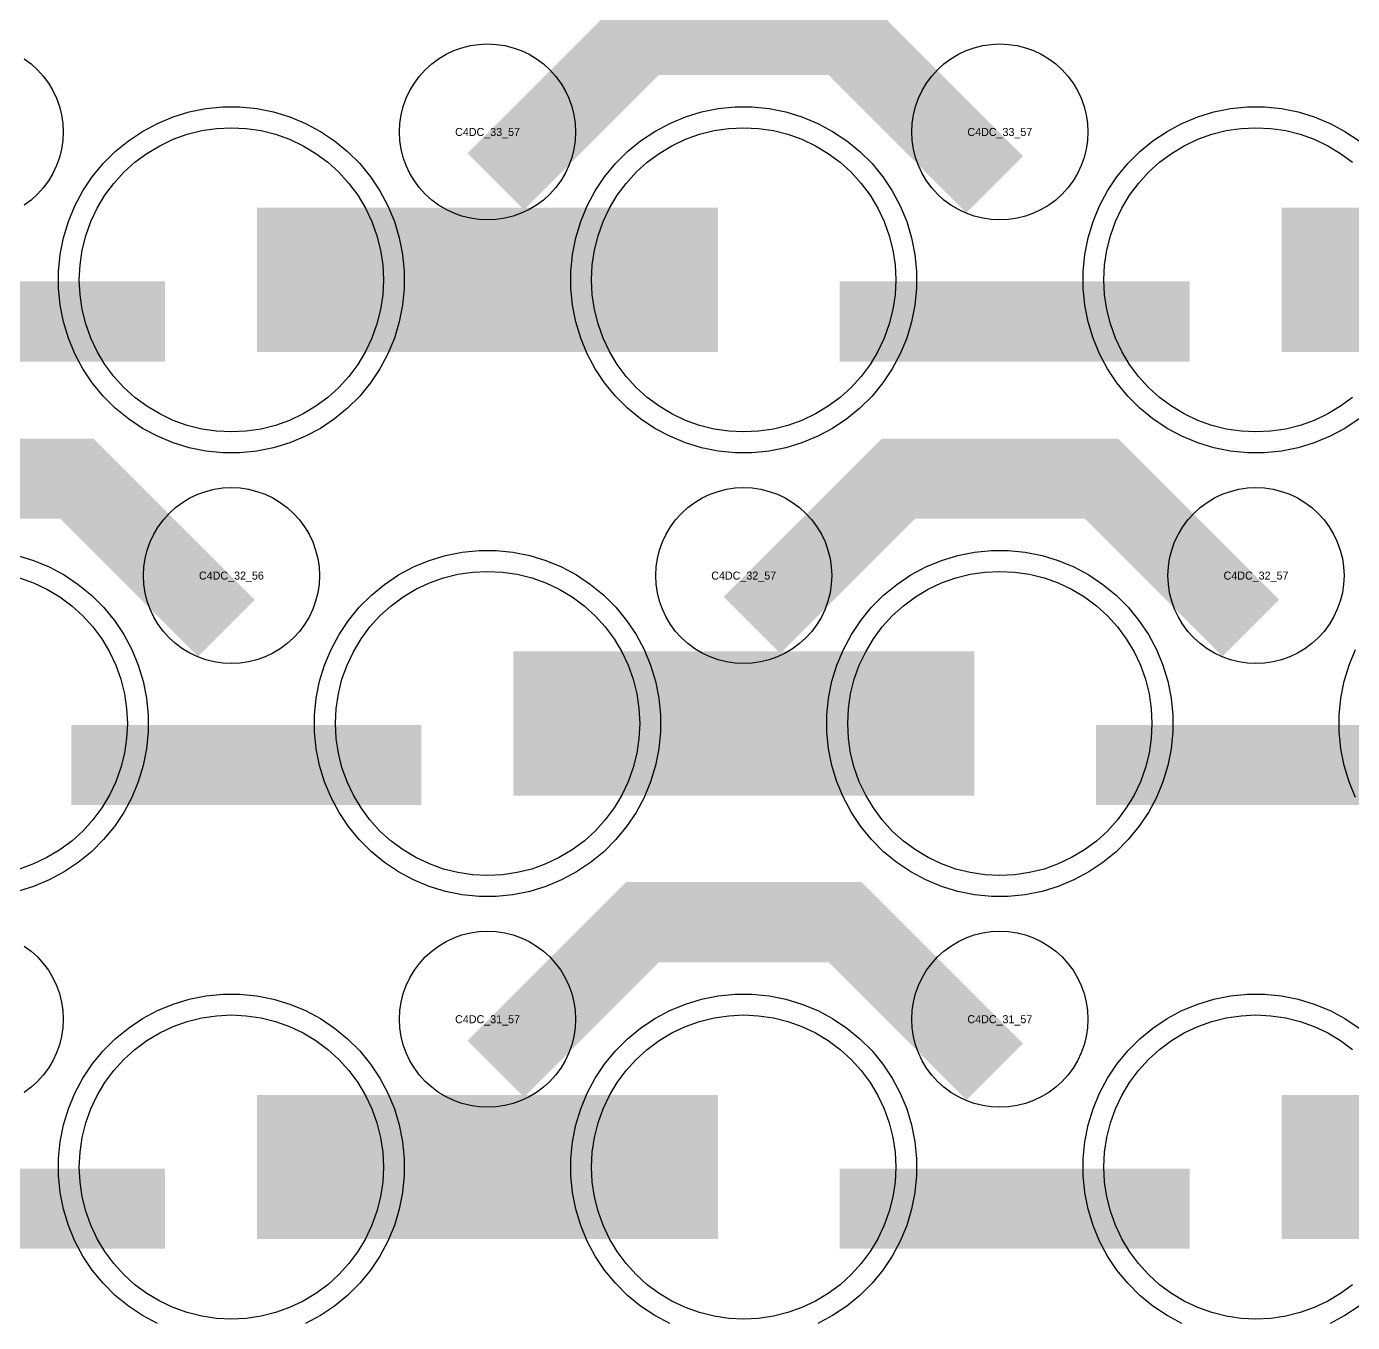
# Model space of a CAD drawing. Extents: x -11880 to 11880, y -14992 to 14992.
# Drawn here: x 6096 to 6510.1, y -10592.6 to -10187.8 of the extents above; entities that cross this region are included whole.
import ezdxf
from ezdxf.enums import TextEntityAlignment as Align

# ---------------------------------------------------------------- set-up
doc = ezdxf.new("R2010")
doc.units = 0
doc.header["$MEASUREMENT"] = 0
for name, color, linetype in [('GDS_775_DT_237', 138, 'CONTINUOUS'), ('RDL1_FS', 34, 'CONTINUOUS'), ('RDL_BS', 160, 'CONTINUOUS')]:
    doc.layers.add(name, color=color, linetype=linetype)

msp = doc.modelspace()

# ---------------------------------------------------------------- linework, layer by layer
at = {"layer": 'RDL1_FS', "color": 241, "true_color": 0xf7abae}
for points in [[(6160, -10314.459), (6155.343, -10314.23), (6150.732, -10313.546), (6146.209, -10312.414), (6141.819, -10310.842), (6137.605, -10308.85), (6133.605, -10306.452), (6129.86, -10303.674), (6126.406, -10300.544), (6123.276, -10297.09), (6120.498, -10293.345), (6118.1, -10289.345), (6116.108, -10285.131), (6114.536, -10280.741), (6113.404, -10276.218), (6112.72, -10271.607), (6112.491, -10266.95), (6112.72, -10262.293), (6113.404, -10257.682), (6114.536, -10253.159), (6116.108, -10248.769), (6118.1, -10244.555), (6120.498, -10240.555), (6123.276, -10236.81), (6126.406, -10233.356), (6129.86, -10230.226), (6133.605, -10227.448), (6137.605, -10225.05), (6141.819, -10223.058), (6146.209, -10221.486), (6150.732, -10220.354), (6155.343, -10219.67), (6160, -10219.441), (6164.657, -10219.67), (6169.268, -10220.354), (6173.791, -10221.486), (6178.181, -10223.058), (6182.395, -10225.05), (6186.395, -10227.448), (6190.14, -10230.226), (6193.594, -10233.356), (6196.724, -10236.81), (6199.502, -10240.555), (6201.9, -10244.555), (6203.892, -10248.769), (6205.464, -10253.159), (6206.596, -10257.682), (6207.28, -10262.293), (6207.509, -10266.95), (6207.28, -10271.607), (6206.596, -10276.218), (6205.464, -10280.741), (6203.892, -10285.131), (6201.9, -10289.345), (6199.502, -10293.345), (6196.724, -10297.09), (6193.594, -10300.544), (6190.14, -10303.674), (6186.395, -10306.452), (6182.395, -10308.85), (6178.181, -10310.842), (6173.791, -10312.414), (6169.268, -10313.546), (6164.657, -10314.23)], [(6320, -10314.459), (6315.343, -10314.23), (6310.732, -10313.546), (6306.209, -10312.414), (6301.819, -10310.842), (6297.605, -10308.85), (6293.605, -10306.452), (6289.86, -10303.674), (6286.406, -10300.544), (6283.276, -10297.09), (6280.498, -10293.345), (6278.1, -10289.345), (6276.108, -10285.131), (6274.536, -10280.741), (6273.404, -10276.218), (6272.72, -10271.607), (6272.491, -10266.95), (6272.72, -10262.293), (6273.404, -10257.682), (6274.536, -10253.159), (6276.108, -10248.769), (6278.1, -10244.555), (6280.498, -10240.555), (6283.276, -10236.81), (6286.406, -10233.356), (6289.86, -10230.226), (6293.605, -10227.448), (6297.605, -10225.05), (6301.819, -10223.058), (6306.209, -10221.486), (6310.732, -10220.354), (6315.343, -10219.67), (6320, -10219.441), (6324.657, -10219.67), (6329.268, -10220.354), (6333.791, -10221.486), (6338.181, -10223.058), (6342.395, -10225.05), (6346.395, -10227.448), (6350.14, -10230.226), (6353.594, -10233.356), (6356.724, -10236.81), (6359.502, -10240.555), (6361.9, -10244.555), (6363.892, -10248.769), (6365.464, -10253.159), (6366.596, -10257.682), (6367.28, -10262.293), (6367.509, -10266.95), (6367.28, -10271.607), (6366.596, -10276.218), (6365.464, -10280.741), (6363.892, -10285.131), (6361.9, -10289.345), (6359.502, -10293.345), (6356.724, -10297.09), (6353.594, -10300.544), (6350.14, -10303.674), (6346.395, -10306.452), (6342.395, -10308.85), (6338.181, -10310.842), (6333.791, -10312.414), (6329.268, -10313.546), (6324.657, -10314.23)]]:
    msp.add_lwpolyline(points, close=True, dxfattribs=at)
msp.add_lwpolyline([(6510.14, -10303.674), (6506.395, -10306.452), (6502.395, -10308.85), (6498.181, -10310.842), (6493.791, -10312.414), (6489.268, -10313.546), (6484.657, -10314.23), (6480, -10314.459), (6475.343, -10314.23), (6470.732, -10313.546), (6466.209, -10312.414), (6461.819, -10310.842), (6457.605, -10308.85), (6453.605, -10306.452), (6449.86, -10303.674), (6446.406, -10300.544), (6443.276, -10297.09), (6440.498, -10293.345), (6438.1, -10289.345), (6436.108, -10285.131), (6434.536, -10280.741), (6433.404, -10276.218), (6432.72, -10271.607), (6432.491, -10266.95), (6432.72, -10262.293), (6433.404, -10257.682), (6434.536, -10253.159), (6436.108, -10248.769), (6438.1, -10244.555), (6440.498, -10240.555), (6443.276, -10236.81), (6446.406, -10233.356), (6449.86, -10230.226), (6453.605, -10227.448), (6457.605, -10225.05), (6461.819, -10223.058), (6466.209, -10221.486), (6470.732, -10220.354), (6475.343, -10219.67), (6480, -10219.441), (6484.657, -10219.67), (6489.268, -10220.354), (6493.791, -10221.486), (6498.181, -10223.058), (6502.395, -10225.05), (6506.395, -10227.448), (6510.14, -10230.226)], dxfattribs=at)
for points in [[(6168.002, -10266.95, 45, 45, 0), (6240.002, -10266.95, 45, 45, 0)], [(6240.002, -10266.95, 45, 45, 0), (6312.002, -10266.95, 45, 45, 0)], [(6488.002, -10266.95, 45, 45, 0), (6560.002, -10266.95, 45, 45, 0)]]:
    msp.add_lwpolyline(points, format="xyseb", dxfattribs=at)
at = {"layer": 'RDL1_FS'}
for points in [[(6093.791, -10360.051), (6098.181, -10361.623), (6102.395, -10363.615), (6106.395, -10366.013), (6110.14, -10368.791), (6113.594, -10371.921), (6116.724, -10375.375), (6119.502, -10379.12), (6121.9, -10383.12), (6123.892, -10387.334), (6125.464, -10391.724), (6126.596, -10396.247), (6127.28, -10400.858), (6127.509, -10405.515), (6127.28, -10410.172), (6126.596, -10414.783), (6125.464, -10419.306), (6123.892, -10423.696), (6121.9, -10427.91), (6119.502, -10431.91), (6116.724, -10435.655), (6113.594, -10439.109), (6110.14, -10442.239), (6106.395, -10445.017), (6102.395, -10447.415), (6098.181, -10449.407), (6093.791, -10450.979)], [(6510.14, -10580.804), (6506.395, -10583.582), (6502.395, -10585.98), (6498.181, -10587.972), (6493.791, -10589.544), (6489.268, -10590.676), (6484.657, -10591.36), (6480, -10591.589), (6475.343, -10591.36), (6470.732, -10590.676), (6466.209, -10589.544), (6461.819, -10587.972), (6457.605, -10585.98), (6453.605, -10583.582), (6449.86, -10580.804), (6446.406, -10577.674), (6443.276, -10574.22), (6440.498, -10570.475), (6438.1, -10566.475), (6436.108, -10562.261), (6434.536, -10557.871), (6433.404, -10553.348), (6432.72, -10548.737), (6432.491, -10544.08), (6432.72, -10539.423), (6433.404, -10534.812), (6434.536, -10530.289), (6436.108, -10525.899), (6438.1, -10521.685), (6440.498, -10517.685), (6443.276, -10513.94), (6446.406, -10510.486), (6449.86, -10507.356), (6453.605, -10504.578), (6457.605, -10502.18), (6461.819, -10500.188), (6466.209, -10498.616), (6470.732, -10497.484), (6475.343, -10496.8), (6480, -10496.571), (6484.657, -10496.8), (6489.268, -10497.484), (6493.791, -10498.616), (6498.181, -10500.188), (6502.395, -10502.18), (6506.395, -10504.578), (6510.14, -10507.356)]]:
    msp.add_lwpolyline(points, dxfattribs=at)
for points in [[(6240, -10453.024), (6235.343, -10452.795), (6230.732, -10452.111), (6226.209, -10450.979), (6221.819, -10449.407), (6217.605, -10447.415), (6213.605, -10445.017), (6209.86, -10442.239), (6206.406, -10439.109), (6203.276, -10435.655), (6200.498, -10431.91), (6198.1, -10427.91), (6196.108, -10423.696), (6194.536, -10419.306), (6193.404, -10414.783), (6192.72, -10410.172), (6192.491, -10405.515), (6192.72, -10400.858), (6193.404, -10396.247), (6194.536, -10391.724), (6196.108, -10387.334), (6198.1, -10383.12), (6200.498, -10379.12), (6203.276, -10375.375), (6206.406, -10371.921), (6209.86, -10368.791), (6213.605, -10366.013), (6217.605, -10363.615), (6221.819, -10361.623), (6226.209, -10360.051), (6230.732, -10358.919), (6235.343, -10358.235), (6240, -10358.006), (6244.657, -10358.235), (6249.268, -10358.919), (6253.791, -10360.051), (6258.181, -10361.623), (6262.395, -10363.615), (6266.395, -10366.013), (6270.14, -10368.791), (6273.594, -10371.921), (6276.724, -10375.375), (6279.502, -10379.12), (6281.9, -10383.12), (6283.892, -10387.334), (6285.464, -10391.724), (6286.596, -10396.247), (6287.28, -10400.858), (6287.509, -10405.515), (6287.28, -10410.172), (6286.596, -10414.783), (6285.464, -10419.306), (6283.892, -10423.696), (6281.9, -10427.91), (6279.502, -10431.91), (6276.724, -10435.655), (6273.594, -10439.109), (6270.14, -10442.239), (6266.395, -10445.017), (6262.395, -10447.415), (6258.181, -10449.407), (6253.791, -10450.979), (6249.268, -10452.111), (6244.657, -10452.795)], [(6400, -10453.024), (6395.343, -10452.795), (6390.732, -10452.111), (6386.209, -10450.979), (6381.819, -10449.407), (6377.605, -10447.415), (6373.605, -10445.017), (6369.86, -10442.239), (6366.406, -10439.109), (6363.276, -10435.655), (6360.498, -10431.91), (6358.1, -10427.91), (6356.108, -10423.696), (6354.536, -10419.306), (6353.404, -10414.783), (6352.72, -10410.172), (6352.491, -10405.515), (6352.72, -10400.858), (6353.404, -10396.247), (6354.536, -10391.724), (6356.108, -10387.334), (6358.1, -10383.12), (6360.498, -10379.12), (6363.276, -10375.375), (6366.406, -10371.921), (6369.86, -10368.791), (6373.605, -10366.013), (6377.605, -10363.615), (6381.819, -10361.623), (6386.209, -10360.051), (6390.732, -10358.919), (6395.343, -10358.235), (6400, -10358.006), (6404.657, -10358.235), (6409.268, -10358.919), (6413.791, -10360.051), (6418.181, -10361.623), (6422.395, -10363.615), (6426.395, -10366.013), (6430.14, -10368.791), (6433.594, -10371.921), (6436.724, -10375.375), (6439.502, -10379.12), (6441.9, -10383.12), (6443.892, -10387.334), (6445.464, -10391.724), (6446.596, -10396.247), (6447.28, -10400.858), (6447.509, -10405.515), (6447.28, -10410.172), (6446.596, -10414.783), (6445.464, -10419.306), (6443.892, -10423.696), (6441.9, -10427.91), (6439.502, -10431.91), (6436.724, -10435.655), (6433.594, -10439.109), (6430.14, -10442.239), (6426.395, -10445.017), (6422.395, -10447.415), (6418.181, -10449.407), (6413.791, -10450.979), (6409.268, -10452.111), (6404.657, -10452.795)], [(6160, -10591.589), (6155.343, -10591.36), (6150.732, -10590.676), (6146.209, -10589.544), (6141.819, -10587.972), (6137.605, -10585.98), (6133.605, -10583.582), (6129.86, -10580.804), (6126.406, -10577.674), (6123.276, -10574.22), (6120.498, -10570.475), (6118.1, -10566.475), (6116.108, -10562.261), (6114.536, -10557.871), (6113.404, -10553.348), (6112.72, -10548.737), (6112.491, -10544.08), (6112.72, -10539.423), (6113.404, -10534.812), (6114.536, -10530.289), (6116.108, -10525.899), (6118.1, -10521.685), (6120.498, -10517.685), (6123.276, -10513.94), (6126.406, -10510.486), (6129.86, -10507.356), (6133.605, -10504.578), (6137.605, -10502.18), (6141.819, -10500.188), (6146.209, -10498.616), (6150.732, -10497.484), (6155.343, -10496.8), (6160, -10496.571), (6164.657, -10496.8), (6169.268, -10497.484), (6173.791, -10498.616), (6178.181, -10500.188), (6182.395, -10502.18), (6186.395, -10504.578), (6190.14, -10507.356), (6193.594, -10510.486), (6196.724, -10513.94), (6199.502, -10517.685), (6201.9, -10521.685), (6203.892, -10525.899), (6205.464, -10530.289), (6206.596, -10534.812), (6207.28, -10539.423), (6207.509, -10544.08), (6207.28, -10548.737), (6206.596, -10553.348), (6205.464, -10557.871), (6203.892, -10562.261), (6201.9, -10566.475), (6199.502, -10570.475), (6196.724, -10574.22), (6193.594, -10577.674), (6190.14, -10580.804), (6186.395, -10583.582), (6182.395, -10585.98), (6178.181, -10587.972), (6173.791, -10589.544), (6169.268, -10590.676), (6164.657, -10591.36)], [(6320, -10591.589), (6315.343, -10591.36), (6310.732, -10590.676), (6306.209, -10589.544), (6301.819, -10587.972), (6297.605, -10585.98), (6293.605, -10583.582), (6289.86, -10580.804), (6286.406, -10577.674), (6283.276, -10574.22), (6280.498, -10570.475), (6278.1, -10566.475), (6276.108, -10562.261), (6274.536, -10557.871), (6273.404, -10553.348), (6272.72, -10548.737), (6272.491, -10544.08), (6272.72, -10539.423), (6273.404, -10534.812), (6274.536, -10530.289), (6276.108, -10525.899), (6278.1, -10521.685), (6280.498, -10517.685), (6283.276, -10513.94), (6286.406, -10510.486), (6289.86, -10507.356), (6293.605, -10504.578), (6297.605, -10502.18), (6301.819, -10500.188), (6306.209, -10498.616), (6310.732, -10497.484), (6315.343, -10496.8), (6320, -10496.571), (6324.657, -10496.8), (6329.268, -10497.484), (6333.791, -10498.616), (6338.181, -10500.188), (6342.395, -10502.18), (6346.395, -10504.578), (6350.14, -10507.356), (6353.594, -10510.486), (6356.724, -10513.94), (6359.502, -10517.685), (6361.9, -10521.685), (6363.892, -10525.899), (6365.464, -10530.289), (6366.596, -10534.812), (6367.28, -10539.423), (6367.509, -10544.08), (6367.28, -10548.737), (6366.596, -10553.348), (6365.464, -10557.871), (6363.892, -10562.261), (6361.9, -10566.475), (6359.502, -10570.475), (6356.724, -10574.22), (6353.594, -10577.674), (6350.14, -10580.804), (6346.395, -10583.582), (6342.395, -10585.98), (6338.181, -10587.972), (6333.791, -10589.544), (6329.268, -10590.676), (6324.657, -10591.36)]]:
    msp.add_lwpolyline(points, close=True, dxfattribs=at)
for points in [[(6248.002, -10405.515, 45, 45, 0), (6320.002, -10405.515, 45, 45, 0)], [(6320.002, -10405.515, 45, 45, 0), (6392.002, -10405.515, 45, 45, 0)], [(6168.002, -10544.08, 45, 45, 0), (6240.002, -10544.08, 45, 45, 0)], [(6240.002, -10544.08, 45, 45, 0), (6312.002, -10544.08, 45, 45, 0)], [(6488.002, -10544.08, 45, 45, 0), (6560.002, -10544.08, 45, 45, 0)]]:
    msp.add_lwpolyline(points, format="xyseb", dxfattribs=at)
at = {"layer": 'RDL_BS'}
for points in [[(6242.562, -10236.264, 25, 25, 0), (6288.377, -10190.449, 25, 25, 0), (6321.93, -10190.449, 25, 25, 0)], [(6398.401, -10237.163, 25, 25, 0), (6351.687, -10190.449, 25, 25, 0), (6321.929, -10190.449, 25, 25, 0)], [(6158.401, -10375.728, 25, 25, 0), (6111.687, -10329.014, 25, 25, 0), (6081.929, -10329.014, 25, 25, 0)], [(6322.562, -10374.829, 25, 25, 0), (6368.377, -10329.014, 25, 25, 0), (6401.93, -10329.014, 25, 25, 0)], [(6478.401, -10375.728, 25, 25, 0), (6431.687, -10329.014, 25, 25, 0), (6401.929, -10329.014, 25, 25, 0)], [(6110.016, -10418.528, 25, 25, 0), (6219.281, -10418.528, 25, 25, 0)], [(6430.016, -10418.528, 25, 25, 0), (6539.281, -10418.528, 25, 25, 0)], [(6242.562, -10513.394, 25, 25, 0), (6288.377, -10467.579, 25, 25, 0), (6321.93, -10467.579, 25, 25, 0)], [(6398.401, -10514.293, 25, 25, 0), (6351.687, -10467.579, 25, 25, 0), (6321.929, -10467.579, 25, 25, 0)], [(6030.016, -10557.093, 25, 25, 0), (6139.281, -10557.093, 25, 25, 0)], [(6350.016, -10557.093, 25, 25, 0), (6459.281, -10557.093, 25, 25, 0)]]:
    msp.add_lwpolyline(points, format="xyseb", dxfattribs=at)
for points in [[(6240, -10248.256), (6237.307, -10248.124), (6234.635, -10247.728), (6232.016, -10247.071), (6229.481, -10246.164), (6227.044, -10245.012), (6224.72, -10243.619), (6222.557, -10242.016), (6220.558, -10240.204), (6218.746, -10238.205), (6217.143, -10236.042), (6215.75, -10233.718), (6214.598, -10231.281), (6213.691, -10228.746), (6213.034, -10226.127), (6212.638, -10223.455), (6212.506, -10220.762), (6212.638, -10218.069), (6213.034, -10215.397), (6213.691, -10212.778), (6214.598, -10210.243), (6215.75, -10207.806), (6217.143, -10205.482), (6218.746, -10203.319), (6220.558, -10201.32), (6222.557, -10199.508), (6224.72, -10197.905), (6227.044, -10196.512), (6229.481, -10195.36), (6232.016, -10194.453), (6234.635, -10193.796), (6237.307, -10193.4), (6240, -10193.268), (6242.693, -10193.4), (6245.365, -10193.796), (6247.984, -10194.453), (6250.519, -10195.36), (6252.956, -10196.512), (6255.28, -10197.905), (6257.443, -10199.508), (6259.442, -10201.32), (6261.254, -10203.319), (6262.857, -10205.482), (6264.25, -10207.806), (6265.402, -10210.243), (6266.309, -10212.778), (6266.966, -10215.397), (6267.362, -10218.069), (6267.494, -10220.762), (6267.362, -10223.455), (6266.966, -10226.127), (6266.309, -10228.746), (6265.402, -10231.281), (6264.25, -10233.718), (6262.857, -10236.042), (6261.254, -10238.205), (6259.442, -10240.204), (6257.443, -10242.016), (6255.28, -10243.619), (6252.956, -10245.012), (6250.519, -10246.164), (6247.984, -10247.071), (6245.365, -10247.728), (6242.693, -10248.124)], [(6400, -10248.256), (6397.307, -10248.124), (6394.635, -10247.728), (6392.016, -10247.071), (6389.481, -10246.164), (6387.044, -10245.012), (6384.72, -10243.619), (6382.557, -10242.016), (6380.558, -10240.204), (6378.746, -10238.205), (6377.143, -10236.042), (6375.75, -10233.718), (6374.598, -10231.281), (6373.691, -10228.746), (6373.034, -10226.127), (6372.638, -10223.455), (6372.506, -10220.762), (6372.638, -10218.069), (6373.034, -10215.397), (6373.691, -10212.778), (6374.598, -10210.243), (6375.75, -10207.806), (6377.143, -10205.482), (6378.746, -10203.319), (6380.558, -10201.32), (6382.557, -10199.508), (6384.72, -10197.905), (6387.044, -10196.512), (6389.481, -10195.36), (6392.016, -10194.453), (6394.635, -10193.796), (6397.307, -10193.4), (6400, -10193.268), (6402.693, -10193.4), (6405.365, -10193.796), (6407.984, -10194.453), (6410.519, -10195.36), (6412.956, -10196.512), (6415.28, -10197.905), (6417.443, -10199.508), (6419.442, -10201.32), (6421.254, -10203.319), (6422.857, -10205.482), (6424.25, -10207.806), (6425.402, -10210.243), (6426.309, -10212.778), (6426.966, -10215.397), (6427.362, -10218.069), (6427.494, -10220.762), (6427.362, -10223.455), (6426.966, -10226.127), (6426.309, -10228.746), (6425.402, -10231.281), (6424.25, -10233.718), (6422.857, -10236.042), (6421.254, -10238.205), (6419.442, -10240.204), (6417.443, -10242.016), (6415.28, -10243.619), (6412.956, -10245.012), (6410.519, -10246.164), (6407.984, -10247.071), (6405.365, -10247.728), (6402.693, -10248.124)], [(6160, -10386.821), (6157.307, -10386.689), (6154.635, -10386.293), (6152.016, -10385.636), (6149.481, -10384.729), (6147.044, -10383.577), (6144.72, -10382.184), (6142.557, -10380.581), (6140.558, -10378.769), (6138.746, -10376.77), (6137.143, -10374.607), (6135.75, -10372.283), (6134.598, -10369.846), (6133.691, -10367.311), (6133.034, -10364.692), (6132.638, -10362.02), (6132.506, -10359.327), (6132.638, -10356.634), (6133.034, -10353.962), (6133.691, -10351.343), (6134.598, -10348.808), (6135.75, -10346.371), (6137.143, -10344.047), (6138.746, -10341.884), (6140.558, -10339.885), (6142.557, -10338.073), (6144.72, -10336.47), (6147.044, -10335.077), (6149.481, -10333.925), (6152.016, -10333.018), (6154.635, -10332.361), (6157.307, -10331.965), (6160, -10331.833), (6162.693, -10331.965), (6165.365, -10332.361), (6167.984, -10333.018), (6170.519, -10333.925), (6172.956, -10335.077), (6175.28, -10336.47), (6177.443, -10338.073), (6179.442, -10339.885), (6181.254, -10341.884), (6182.857, -10344.047), (6184.25, -10346.371), (6185.402, -10348.808), (6186.309, -10351.343), (6186.966, -10353.962), (6187.362, -10356.634), (6187.494, -10359.327), (6187.362, -10362.02), (6186.966, -10364.692), (6186.309, -10367.311), (6185.402, -10369.846), (6184.25, -10372.283), (6182.857, -10374.607), (6181.254, -10376.77), (6179.442, -10378.769), (6177.443, -10380.581), (6175.28, -10382.184), (6172.956, -10383.577), (6170.519, -10384.729), (6167.984, -10385.636), (6165.365, -10386.293), (6162.693, -10386.689)], [(6320, -10386.821), (6317.307, -10386.689), (6314.635, -10386.293), (6312.016, -10385.636), (6309.481, -10384.729), (6307.044, -10383.577), (6304.72, -10382.184), (6302.557, -10380.581), (6300.558, -10378.769), (6298.746, -10376.77), (6297.143, -10374.607), (6295.75, -10372.283), (6294.598, -10369.846), (6293.691, -10367.311), (6293.034, -10364.692), (6292.638, -10362.02), (6292.506, -10359.327), (6292.638, -10356.634), (6293.034, -10353.962), (6293.691, -10351.343), (6294.598, -10348.808), (6295.75, -10346.371), (6297.143, -10344.047), (6298.746, -10341.884), (6300.558, -10339.885), (6302.557, -10338.073), (6304.72, -10336.47), (6307.044, -10335.077), (6309.481, -10333.925), (6312.016, -10333.018), (6314.635, -10332.361), (6317.307, -10331.965), (6320, -10331.833), (6322.693, -10331.965), (6325.365, -10332.361), (6327.984, -10333.018), (6330.519, -10333.925), (6332.956, -10335.077), (6335.28, -10336.47), (6337.443, -10338.073), (6339.442, -10339.885), (6341.254, -10341.884), (6342.857, -10344.047), (6344.25, -10346.371), (6345.402, -10348.808), (6346.309, -10351.343), (6346.966, -10353.962), (6347.362, -10356.634), (6347.494, -10359.327), (6347.362, -10362.02), (6346.966, -10364.692), (6346.309, -10367.311), (6345.402, -10369.846), (6344.25, -10372.283), (6342.857, -10374.607), (6341.254, -10376.77), (6339.442, -10378.769), (6337.443, -10380.581), (6335.28, -10382.184), (6332.956, -10383.577), (6330.519, -10384.729), (6327.984, -10385.636), (6325.365, -10386.293), (6322.693, -10386.689)], [(6480, -10386.821), (6477.307, -10386.689), (6474.635, -10386.293), (6472.016, -10385.636), (6469.481, -10384.729), (6467.044, -10383.577), (6464.72, -10382.184), (6462.557, -10380.581), (6460.558, -10378.769), (6458.746, -10376.77), (6457.143, -10374.607), (6455.75, -10372.283), (6454.598, -10369.846), (6453.691, -10367.311), (6453.034, -10364.692), (6452.638, -10362.02), (6452.506, -10359.327), (6452.638, -10356.634), (6453.034, -10353.962), (6453.691, -10351.343), (6454.598, -10348.808), (6455.75, -10346.371), (6457.143, -10344.047), (6458.746, -10341.884), (6460.558, -10339.885), (6462.557, -10338.073), (6464.72, -10336.47), (6467.044, -10335.077), (6469.481, -10333.925), (6472.016, -10333.018), (6474.635, -10332.361), (6477.307, -10331.965), (6480, -10331.833), (6482.693, -10331.965), (6485.365, -10332.361), (6487.984, -10333.018), (6490.519, -10333.925), (6492.956, -10335.077), (6495.28, -10336.47), (6497.443, -10338.073), (6499.442, -10339.885), (6501.254, -10341.884), (6502.857, -10344.047), (6504.25, -10346.371), (6505.402, -10348.808), (6506.309, -10351.343), (6506.966, -10353.962), (6507.362, -10356.634), (6507.494, -10359.327), (6507.362, -10362.02), (6506.966, -10364.692), (6506.309, -10367.311), (6505.402, -10369.846), (6504.25, -10372.283), (6502.857, -10374.607), (6501.254, -10376.77), (6499.442, -10378.769), (6497.443, -10380.581), (6495.28, -10382.184), (6492.956, -10383.577), (6490.519, -10384.729), (6487.984, -10385.636), (6485.365, -10386.293), (6482.693, -10386.689)], [(6237.356, -10459.515), (6232.062, -10458.998), (6226.835, -10457.952), (6221.795, -10456.421), (6216.885, -10454.39), (6212.223, -10451.898), (6207.809, -10448.951), (6203.708, -10445.589), (6199.926, -10441.807), (6196.564, -10437.706), (6193.617, -10433.292), (6191.125, -10428.63), (6189.094, -10423.72), (6187.563, -10418.68), (6186.517, -10413.453), (6186, -10408.159), (6186, -10402.871), (6186.517, -10397.577), (6187.563, -10392.35), (6189.094, -10387.31), (6191.125, -10382.4), (6193.617, -10377.738), (6196.564, -10373.324), (6199.926, -10369.223), (6203.708, -10365.441), (6207.809, -10362.079), (6212.223, -10359.132), (6216.885, -10356.64), (6221.795, -10354.609), (6226.835, -10353.078), (6232.062, -10352.032), (6237.356, -10351.515), (6242.644, -10351.515), (6247.938, -10352.032), (6253.165, -10353.078), (6258.205, -10354.609), (6263.115, -10356.64), (6267.777, -10359.132), (6272.191, -10362.079), (6276.292, -10365.441), (6280.074, -10369.223), (6283.436, -10373.324), (6286.383, -10377.738), (6288.875, -10382.4), (6290.906, -10387.31), (6292.437, -10392.35), (6293.483, -10397.577), (6294, -10402.871), (6294, -10408.159), (6293.483, -10413.453), (6292.437, -10418.68), (6290.906, -10423.72), (6288.875, -10428.63), (6286.383, -10433.292), (6283.436, -10437.706), (6280.074, -10441.807), (6276.292, -10445.589), (6272.191, -10448.951), (6267.777, -10451.898), (6263.115, -10454.39), (6258.205, -10456.421), (6253.165, -10457.952), (6247.938, -10458.998), (6242.644, -10459.515)], [(6397.356, -10459.515), (6392.062, -10458.998), (6386.835, -10457.952), (6381.795, -10456.421), (6376.885, -10454.39), (6372.223, -10451.898), (6367.809, -10448.951), (6363.708, -10445.589), (6359.926, -10441.807), (6356.564, -10437.706), (6353.617, -10433.292), (6351.125, -10428.63), (6349.094, -10423.72), (6347.563, -10418.68), (6346.517, -10413.453), (6346, -10408.159), (6346, -10402.871), (6346.517, -10397.577), (6347.563, -10392.35), (6349.094, -10387.31), (6351.125, -10382.4), (6353.617, -10377.738), (6356.564, -10373.324), (6359.926, -10369.223), (6363.708, -10365.441), (6367.809, -10362.079), (6372.223, -10359.132), (6376.885, -10356.64), (6381.795, -10354.609), (6386.835, -10353.078), (6392.062, -10352.032), (6397.356, -10351.515), (6402.644, -10351.515), (6407.938, -10352.032), (6413.165, -10353.078), (6418.205, -10354.609), (6423.115, -10356.64), (6427.777, -10359.132), (6432.191, -10362.079), (6436.292, -10365.441), (6440.074, -10369.223), (6443.436, -10373.324), (6446.383, -10377.738), (6448.875, -10382.4), (6450.906, -10387.31), (6452.437, -10392.35), (6453.483, -10397.577), (6454, -10402.871), (6454, -10408.159), (6453.483, -10413.453), (6452.437, -10418.68), (6450.906, -10423.72), (6448.875, -10428.63), (6446.383, -10433.292), (6443.436, -10437.706), (6440.074, -10441.807), (6436.292, -10445.589), (6432.191, -10448.951), (6427.777, -10451.898), (6423.115, -10454.39), (6418.205, -10456.421), (6413.165, -10457.952), (6407.938, -10458.998), (6402.644, -10459.515)], [(6240, -10525.386), (6237.307, -10525.254), (6234.635, -10524.858), (6232.016, -10524.201), (6229.481, -10523.294), (6227.044, -10522.142), (6224.72, -10520.749), (6222.557, -10519.146), (6220.558, -10517.334), (6218.746, -10515.335), (6217.143, -10513.172), (6215.75, -10510.848), (6214.598, -10508.411), (6213.691, -10505.876), (6213.034, -10503.257), (6212.638, -10500.585), (6212.506, -10497.892), (6212.638, -10495.199), (6213.034, -10492.527), (6213.691, -10489.908), (6214.598, -10487.373), (6215.75, -10484.936), (6217.143, -10482.612), (6218.746, -10480.449), (6220.558, -10478.45), (6222.557, -10476.638), (6224.72, -10475.035), (6227.044, -10473.642), (6229.481, -10472.49), (6232.016, -10471.583), (6234.635, -10470.926), (6237.307, -10470.53), (6240, -10470.398), (6242.693, -10470.53), (6245.365, -10470.926), (6247.984, -10471.583), (6250.519, -10472.49), (6252.956, -10473.642), (6255.28, -10475.035), (6257.443, -10476.638), (6259.442, -10478.45), (6261.254, -10480.449), (6262.857, -10482.612), (6264.25, -10484.936), (6265.402, -10487.373), (6266.309, -10489.908), (6266.966, -10492.527), (6267.362, -10495.199), (6267.494, -10497.892), (6267.362, -10500.585), (6266.966, -10503.257), (6266.309, -10505.876), (6265.402, -10508.411), (6264.25, -10510.848), (6262.857, -10513.172), (6261.254, -10515.335), (6259.442, -10517.334), (6257.443, -10519.146), (6255.28, -10520.749), (6252.956, -10522.142), (6250.519, -10523.294), (6247.984, -10524.201), (6245.365, -10524.858), (6242.693, -10525.254)], [(6400, -10525.386), (6397.307, -10525.254), (6394.635, -10524.858), (6392.016, -10524.201), (6389.481, -10523.294), (6387.044, -10522.142), (6384.72, -10520.749), (6382.557, -10519.146), (6380.558, -10517.334), (6378.746, -10515.335), (6377.143, -10513.172), (6375.75, -10510.848), (6374.598, -10508.411), (6373.691, -10505.876), (6373.034, -10503.257), (6372.638, -10500.585), (6372.506, -10497.892), (6372.638, -10495.199), (6373.034, -10492.527), (6373.691, -10489.908), (6374.598, -10487.373), (6375.75, -10484.936), (6377.143, -10482.612), (6378.746, -10480.449), (6380.558, -10478.45), (6382.557, -10476.638), (6384.72, -10475.035), (6387.044, -10473.642), (6389.481, -10472.49), (6392.016, -10471.583), (6394.635, -10470.926), (6397.307, -10470.53), (6400, -10470.398), (6402.693, -10470.53), (6405.365, -10470.926), (6407.984, -10471.583), (6410.519, -10472.49), (6412.956, -10473.642), (6415.28, -10475.035), (6417.443, -10476.638), (6419.442, -10478.45), (6421.254, -10480.449), (6422.857, -10482.612), (6424.25, -10484.936), (6425.402, -10487.373), (6426.309, -10489.908), (6426.966, -10492.527), (6427.362, -10495.199), (6427.494, -10497.892), (6427.362, -10500.585), (6426.966, -10503.257), (6426.309, -10505.876), (6425.402, -10508.411), (6424.25, -10510.848), (6422.857, -10513.172), (6421.254, -10515.335), (6419.442, -10517.334), (6417.443, -10519.146), (6415.28, -10520.749), (6412.956, -10522.142), (6410.519, -10523.294), (6407.984, -10524.201), (6405.365, -10524.858), (6402.693, -10525.254)]]:
    msp.add_lwpolyline(points, close=True, dxfattribs=at)
for points in [[(6095.28, -10197.905), (6097.443, -10199.508), (6099.442, -10201.32), (6101.254, -10203.319), (6102.857, -10205.482), (6104.25, -10207.806), (6105.402, -10210.243), (6106.309, -10212.778), (6106.966, -10215.397), (6107.362, -10218.069), (6107.494, -10220.762), (6107.362, -10223.455), (6106.966, -10226.127), (6106.309, -10228.746), (6105.402, -10231.281), (6104.25, -10233.718), (6102.857, -10236.042), (6101.254, -10238.205), (6099.442, -10240.204), (6097.443, -10242.016), (6095.28, -10243.619)], [(6093.165, -10353.078), (6098.205, -10354.609), (6103.115, -10356.64), (6107.777, -10359.132), (6112.191, -10362.079), (6116.292, -10365.441), (6120.074, -10369.223), (6123.436, -10373.324), (6126.383, -10377.738), (6128.875, -10382.4), (6130.906, -10387.31), (6132.437, -10392.35), (6133.483, -10397.577), (6134, -10402.871), (6134, -10408.159), (6133.483, -10413.453), (6132.437, -10418.68), (6130.906, -10423.72), (6128.875, -10428.63), (6126.383, -10433.292), (6123.436, -10437.706), (6120.074, -10441.807), (6116.292, -10445.589), (6112.191, -10448.951), (6107.777, -10451.898), (6103.115, -10454.39), (6098.205, -10456.421), (6093.165, -10457.952)], [(6511.125, -10428.63), (6509.094, -10423.72), (6507.563, -10418.68), (6506.517, -10413.453), (6506, -10408.159), (6506, -10402.871), (6506.517, -10397.577), (6507.563, -10392.35), (6509.094, -10387.31), (6511.125, -10382.4)], [(6095.28, -10475.035), (6097.443, -10476.638), (6099.442, -10478.45), (6101.254, -10480.449), (6102.857, -10482.612), (6104.25, -10484.936), (6105.402, -10487.373), (6106.309, -10489.908), (6106.966, -10492.527), (6107.362, -10495.199), (6107.494, -10497.892), (6107.362, -10500.585), (6106.966, -10503.257), (6106.309, -10505.876), (6105.402, -10508.411), (6104.25, -10510.848), (6102.857, -10513.172), (6101.254, -10515.335), (6099.442, -10517.334), (6097.443, -10519.146), (6095.28, -10520.749)], [(6136.885, -10592.955), (6132.223, -10590.463), (6127.809, -10587.516), (6123.708, -10584.154), (6119.926, -10580.372), (6116.564, -10576.271), (6113.617, -10571.857), (6111.125, -10567.195), (6109.094, -10562.285), (6107.563, -10557.245), (6106.517, -10552.018), (6106, -10546.724), (6106, -10541.436), (6106.517, -10536.142), (6107.563, -10530.915), (6109.094, -10525.875), (6111.125, -10520.965), (6113.617, -10516.303), (6116.564, -10511.889), (6119.926, -10507.788), (6123.708, -10504.006), (6127.809, -10500.644), (6132.223, -10497.697), (6136.885, -10495.205), (6141.795, -10493.174), (6146.835, -10491.643), (6152.062, -10490.597), (6157.356, -10490.08), (6162.644, -10490.08), (6167.938, -10490.597), (6173.165, -10491.643), (6178.205, -10493.174), (6183.115, -10495.205), (6187.777, -10497.697), (6192.191, -10500.644), (6196.292, -10504.006), (6200.074, -10507.788), (6203.436, -10511.889), (6206.383, -10516.303), (6208.875, -10520.965), (6210.906, -10525.875), (6212.437, -10530.915), (6213.483, -10536.142), (6214, -10541.436), (6214, -10546.724), (6213.483, -10552.018), (6212.437, -10557.245), (6210.906, -10562.285), (6208.875, -10567.195), (6206.383, -10571.857), (6203.436, -10576.271), (6200.074, -10580.372), (6196.292, -10584.154), (6192.191, -10587.516), (6187.777, -10590.463), (6183.115, -10592.955)], [(6296.885, -10592.955), (6292.223, -10590.463), (6287.809, -10587.516), (6283.708, -10584.154), (6279.926, -10580.372), (6276.564, -10576.271), (6273.617, -10571.857), (6271.125, -10567.195), (6269.094, -10562.285), (6267.563, -10557.245), (6266.517, -10552.018), (6266, -10546.724), (6266, -10541.436), (6266.517, -10536.142), (6267.563, -10530.915), (6269.094, -10525.875), (6271.125, -10520.965), (6273.617, -10516.303), (6276.564, -10511.889), (6279.926, -10507.788), (6283.708, -10504.006), (6287.809, -10500.644), (6292.223, -10497.697), (6296.885, -10495.205), (6301.795, -10493.174), (6306.835, -10491.643), (6312.062, -10490.597), (6317.356, -10490.08), (6322.644, -10490.08), (6327.938, -10490.597), (6333.165, -10491.643), (6338.205, -10493.174), (6343.115, -10495.205), (6347.777, -10497.697), (6352.191, -10500.644), (6356.292, -10504.006), (6360.074, -10507.788), (6363.436, -10511.889), (6366.383, -10516.303), (6368.875, -10520.965), (6370.906, -10525.875), (6372.437, -10530.915), (6373.483, -10536.142), (6374, -10541.436), (6374, -10546.724), (6373.483, -10552.018), (6372.437, -10557.245), (6370.906, -10562.285), (6368.875, -10567.195), (6366.383, -10571.857), (6363.436, -10576.271), (6360.074, -10580.372), (6356.292, -10584.154), (6352.191, -10587.516), (6347.777, -10590.463), (6343.115, -10592.955)], [(6456.885, -10592.955), (6452.223, -10590.463), (6447.809, -10587.516), (6443.708, -10584.154), (6439.926, -10580.372), (6436.564, -10576.271), (6433.617, -10571.857), (6431.125, -10567.195), (6429.094, -10562.285), (6427.563, -10557.245), (6426.517, -10552.018), (6426, -10546.724), (6426, -10541.436), (6426.517, -10536.142), (6427.563, -10530.915), (6429.094, -10525.875), (6431.125, -10520.965), (6433.617, -10516.303), (6436.564, -10511.889), (6439.926, -10507.788), (6443.708, -10504.006), (6447.809, -10500.644), (6452.223, -10497.697), (6456.885, -10495.205), (6461.795, -10493.174), (6466.835, -10491.643), (6472.062, -10490.597), (6477.356, -10490.08), (6482.644, -10490.08), (6487.938, -10490.597), (6493.165, -10491.643), (6498.205, -10493.174), (6503.115, -10495.205), (6507.777, -10497.697), (6512.191, -10500.644)], [(6512.191, -10587.516), (6507.777, -10590.463), (6503.115, -10592.955)]]:
    msp.add_lwpolyline(points, dxfattribs=at)
at = {"layer": 'RDL_BS', "color": 241, "true_color": 0xf7abae}
for points in [[(6157.356, -10320.95), (6152.062, -10320.433), (6146.835, -10319.387), (6141.795, -10317.856), (6136.885, -10315.825), (6132.223, -10313.333), (6127.809, -10310.386), (6123.708, -10307.024), (6119.926, -10303.242), (6116.564, -10299.141), (6113.617, -10294.727), (6111.125, -10290.065), (6109.094, -10285.155), (6107.563, -10280.115), (6106.517, -10274.888), (6106, -10269.594), (6106, -10264.306), (6106.517, -10259.012), (6107.563, -10253.785), (6109.094, -10248.745), (6111.125, -10243.835), (6113.617, -10239.173), (6116.564, -10234.759), (6119.926, -10230.658), (6123.708, -10226.876), (6127.809, -10223.514), (6132.223, -10220.567), (6136.885, -10218.075), (6141.795, -10216.044), (6146.835, -10214.513), (6152.062, -10213.467), (6157.356, -10212.95), (6162.644, -10212.95), (6167.938, -10213.467), (6173.165, -10214.513), (6178.205, -10216.044), (6183.115, -10218.075), (6187.777, -10220.567), (6192.191, -10223.514), (6196.292, -10226.876), (6200.074, -10230.658), (6203.436, -10234.759), (6206.383, -10239.173), (6208.875, -10243.835), (6210.906, -10248.745), (6212.437, -10253.785), (6213.483, -10259.012), (6214, -10264.306), (6214, -10269.594), (6213.483, -10274.888), (6212.437, -10280.115), (6210.906, -10285.155), (6208.875, -10290.065), (6206.383, -10294.727), (6203.436, -10299.141), (6200.074, -10303.242), (6196.292, -10307.024), (6192.191, -10310.386), (6187.777, -10313.333), (6183.115, -10315.825), (6178.205, -10317.856), (6173.165, -10319.387), (6167.938, -10320.433), (6162.644, -10320.95)], [(6317.356, -10320.95), (6312.062, -10320.433), (6306.835, -10319.387), (6301.795, -10317.856), (6296.885, -10315.825), (6292.223, -10313.333), (6287.809, -10310.386), (6283.708, -10307.024), (6279.926, -10303.242), (6276.564, -10299.141), (6273.617, -10294.727), (6271.125, -10290.065), (6269.094, -10285.155), (6267.563, -10280.115), (6266.517, -10274.888), (6266, -10269.594), (6266, -10264.306), (6266.517, -10259.012), (6267.563, -10253.785), (6269.094, -10248.745), (6271.125, -10243.835), (6273.617, -10239.173), (6276.564, -10234.759), (6279.926, -10230.658), (6283.708, -10226.876), (6287.809, -10223.514), (6292.223, -10220.567), (6296.885, -10218.075), (6301.795, -10216.044), (6306.835, -10214.513), (6312.062, -10213.467), (6317.356, -10212.95), (6322.644, -10212.95), (6327.938, -10213.467), (6333.165, -10214.513), (6338.205, -10216.044), (6343.115, -10218.075), (6347.777, -10220.567), (6352.191, -10223.514), (6356.292, -10226.876), (6360.074, -10230.658), (6363.436, -10234.759), (6366.383, -10239.173), (6368.875, -10243.835), (6370.906, -10248.745), (6372.437, -10253.785), (6373.483, -10259.012), (6374, -10264.306), (6374, -10269.594), (6373.483, -10274.888), (6372.437, -10280.115), (6370.906, -10285.155), (6368.875, -10290.065), (6366.383, -10294.727), (6363.436, -10299.141), (6360.074, -10303.242), (6356.292, -10307.024), (6352.191, -10310.386), (6347.777, -10313.333), (6343.115, -10315.825), (6338.205, -10317.856), (6333.165, -10319.387), (6327.938, -10320.433), (6322.644, -10320.95)]]:
    msp.add_lwpolyline(points, close=True, dxfattribs=at)
msp.add_lwpolyline([(6512.191, -10310.386), (6507.777, -10313.333), (6503.115, -10315.825), (6498.205, -10317.856), (6493.165, -10319.387), (6487.938, -10320.433), (6482.644, -10320.95), (6477.356, -10320.95), (6472.062, -10320.433), (6466.835, -10319.387), (6461.795, -10317.856), (6456.885, -10315.825), (6452.223, -10313.333), (6447.809, -10310.386), (6443.708, -10307.024), (6439.926, -10303.242), (6436.564, -10299.141), (6433.617, -10294.727), (6431.125, -10290.065), (6429.094, -10285.155), (6427.563, -10280.115), (6426.517, -10274.888), (6426, -10269.594), (6426, -10264.306), (6426.517, -10259.012), (6427.563, -10253.785), (6429.094, -10248.745), (6431.125, -10243.835), (6433.617, -10239.173), (6436.564, -10234.759), (6439.926, -10230.658), (6443.708, -10226.876), (6447.809, -10223.514), (6452.223, -10220.567), (6456.885, -10218.075), (6461.795, -10216.044), (6466.835, -10214.513), (6472.062, -10213.467), (6477.356, -10212.95), (6482.644, -10212.95), (6487.938, -10213.467), (6493.165, -10214.513), (6498.205, -10216.044), (6503.115, -10218.075), (6507.777, -10220.567), (6512.191, -10223.514)], dxfattribs=at)
for points in [[(6030.016, -10279.963, 25, 25, 0), (6139.281, -10279.963, 25, 25, 0)], [(6350.016, -10279.963, 25, 25, 0), (6459.281, -10279.963, 25, 25, 0)]]:
    msp.add_lwpolyline(points, format="xyseb", dxfattribs=at)

# ---------------------------------------------------------------- texts
at = {"layer": 'GDS_775_DT_237'}
for s, p in [('C4DC_33_57', (6240, -10220.762)), ('C4DC_33_57', (6240, -10220.762)), ('C4DC_33_57', (6400, -10220.762)), ('C4DC_33_57', (6400, -10220.762)), ('C4DC_32_56', (6160, -10359.327)), ('C4DC_32_56', (6160, -10359.327)), ('C4DC_32_57', (6320, -10359.327)), ('C4DC_32_57', (6320, -10359.327)), ('C4DC_32_57', (6480, -10359.327)), ('C4DC_32_57', (6480, -10359.327)), ('C4DC_31_57', (6240, -10497.892)), ('C4DC_31_57', (6240, -10497.892)), ('C4DC_31_57', (6400, -10497.892)), ('C4DC_31_57', (6400, -10497.892))]:
    msp.add_text(s, height=2.5, dxfattribs=at).set_placement(p, align=Align.MIDDLE_CENTER)

doc.saveas('drawing.dxf')
